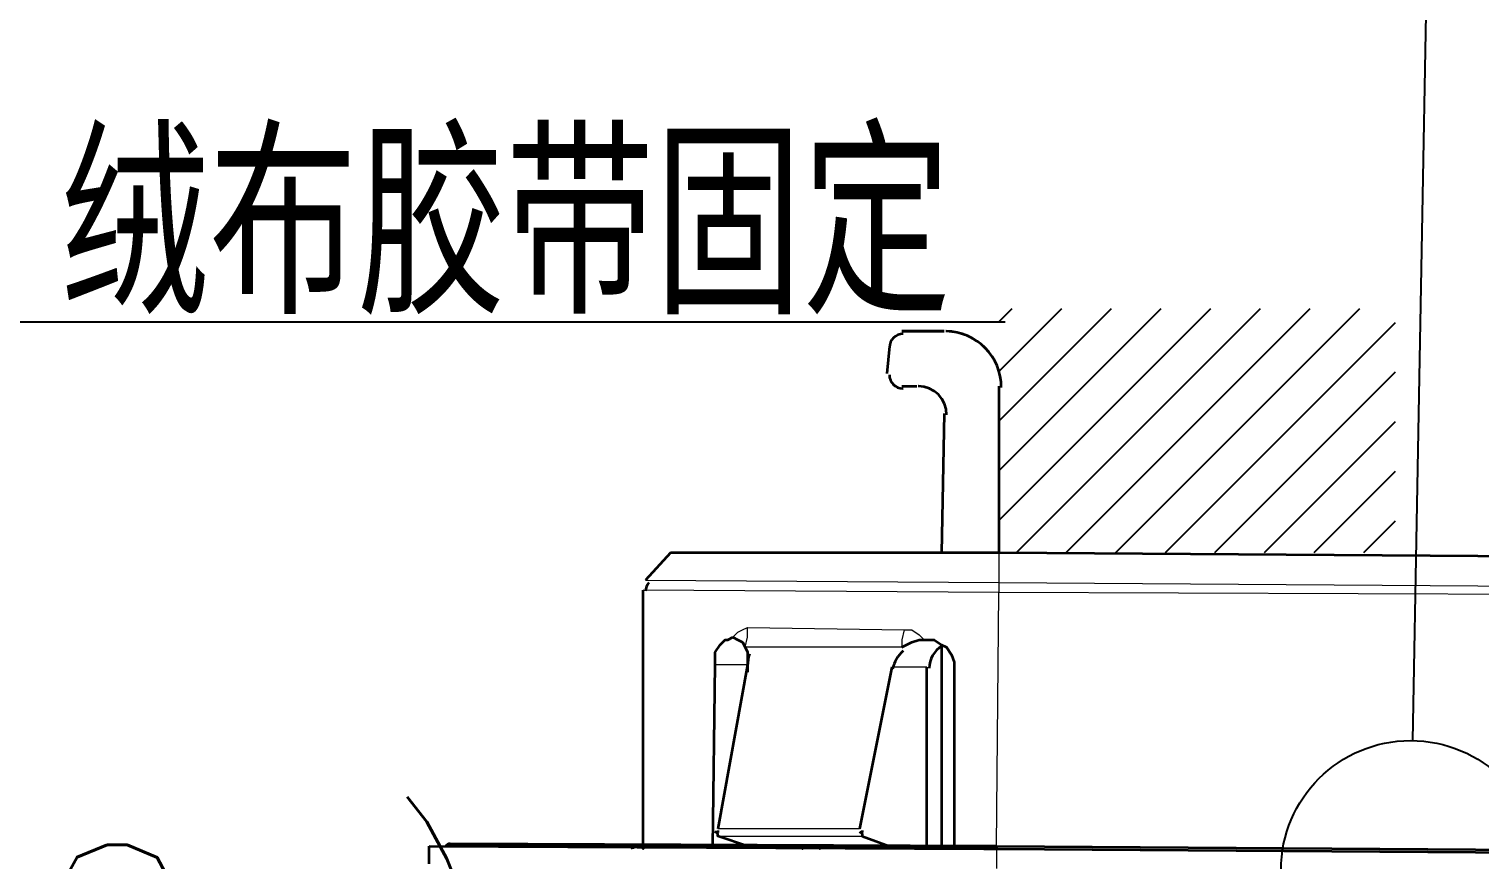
# Model space of a CAD drawing. Header units: inches. Extents: x 47316 to 59086, y 3141 to 11743.
# Drawn here: x 50967.6 to 50995.61, y 4951.29 to 4967.32 of the extents above; entities that cross this region are included whole.
import ezdxf

# ---------------------------------------------------------------- set-up
doc = ezdxf.new("R2010")
doc.units = ezdxf.units.IN
doc.header["$MEASUREMENT"] = 0
doc.layers.add('_BLACK_HOLE', color=7, linetype='Continuous')
doc.layers.add('图层 1', color=7, linetype='Continuous')
doc.styles.get("Standard").update_dxf_attribs({"font": ''})
doc.styles.get('Standard').set_extended_font_data('SimSun')
doc.linetypes.add('_VH_OTCON', pattern='A,0.0001,[7,VeSys.shx,S=0.1,R=0,X=0,Y=0],-0.4,[7,VeSys.shx,S=0.1,R=0,X=0,Y=0],-0.4,["X",Standard,S=1,R=0,X=-0.5,Y=-0.5],-0.0001,[7,VeSys.shx,S=0.1,R=0,X=0,Y=0],-0.4', length=1.2002)
doc.linetypes.add('_VH_SPACE_TAPE', pattern='A,0.0001,[17,VeSys.shx,S=0.1,R=0,X=0,Y=0],-0.4,[17,VeSys.shx,S=0.1,R=0,X=0,Y=0],-0.4,[17,VeSys.shx,S=0.1,R=0,X=0,Y=0],-0.4,[18,VeSys.shx,S=0.1,R=0,X=0,Y=0],-0.5,[18,VeSys.shx,S=0.1,R=180,X=0.1,Y=0],-0.1,[17,VeSys.shx,S=0.1,R=0,X=0,Y=0],-0.4,[17,VeSys.shx,S=0.1,R=0,X=0,Y=0],-0.4,[17,VeSys.shx,S=0.1,R=0,X=0,Y=0],-0.4', length=3.0001)

msp = doc.modelspace()

# ---------------------------------------------------------------- linework, layer by layer
at = {"color": 0, "lineweight": -3}
for p, q in [((50990.404, 4961.927), (50986.32, 4957.843)), ((50989.446, 4961.927), (50986.32, 4958.801)), ((50988.488, 4961.927), (50986.32, 4959.759)), ((50987.53, 4961.927), (50986.32, 4960.717)), ((50986.572, 4961.927), (50986.32, 4961.675)), ((50991.362, 4961.927), (50986.653, 4957.217)), ((50992.32, 4961.927), (50987.611, 4957.217)), ((50993.278, 4961.927), (50988.569, 4957.217)), ((50993.966, 4961.657), (50989.527, 4957.217)), ((50993.967, 4960.699), (50990.485, 4957.217)), ((50993.967, 4959.742), (50991.443, 4957.217)), ((50993.967, 4958.784), (50992.401, 4957.217)), ((50993.967, 4957.826), (50993.359, 4957.217))]:
    msp.add_line(p, q, dxfattribs=at)
at = {"lineweight": -2}
msp.add_line((50965.642, 4961.673), (50986.439, 4961.673), dxfattribs=at)
at = {"layer": '_BLACK_HOLE', "linetype": '_VH_OTCON', "lineweight": -3, "ltscale": 5}
msp.add_line((50994.312, 4953.594), (50995.579, 5022.511), dxfattribs=at)
at = {"layer": '_BLACK_HOLE', "linetype": 'Continuous', "lineweight": -3}
msp.add_circle((50994.266, 4951.094), 2.5, dxfattribs=at)
at = {"layer": '图层 1', "color": 7, "lineweight": 35}
for points in [[(50984.448, 4961.49), (50985.264, 4961.49)], [(50984.448, 4961.49), (50985.264, 4961.49)], [(50985.264, 4961.49), (50984.448, 4961.49)], [(50984.208, 4961.202), (50984.16, 4960.674)], [(50984.208, 4961.202), (50984.16, 4960.674)], [(50984.448, 4960.434), (50984.448, 4960.434)], [(50984.448, 4960.434), (50984.736, 4960.434)], [(50984.448, 4960.434), (50984.736, 4960.434)], [(50986.32, 4960.434), (50986.32, 4957.217)], [(50986.32, 4960.434), (50986.32, 4957.217)], [(50986.32, 4960.434), (50986.32, 4957.217)], [(50985.264, 4959.906), (50985.216, 4957.217)], [(50985.264, 4959.906), (50985.216, 4957.217)], [(50979.984, 4957.217), (50979.504, 4956.69)], [(51006.48, 4957.122), (51000.192, 4957.122), (50986.32, 4957.217), (50979.984, 4957.217)], [(50979.456, 4951.554), (50979.456, 4956.498)], [(50980.8, 4951.554), (50980.848, 4955.058), (50980.848, 4955.154), (50980.848, 4955.298), (50980.944, 4955.442), (50981.04, 4955.538), (50981.088, 4955.538), (50981.184, 4955.586)], [(50981.184, 4955.586), (50981.28, 4955.538), (50981.376, 4955.49), (50981.424, 4955.394), (50981.472, 4955.298), (50981.472, 4955.106), (50981.472, 4955.058)], [(50984.448, 4955.394), (50984.64, 4955.49), (50984.784, 4955.538), (50984.88, 4955.538)], [(50984.88, 4955.538), (50985.072, 4955.538), (50985.216, 4955.442), (50985.312, 4955.394), (50985.408, 4955.25), (50985.456, 4955.106), (50985.456, 4955.01), (50985.456, 4951.554)], [(50985.216, 4955.442), (50985.216, 4951.554)], [(50985.216, 4955.442), (50985.216, 4951.554)], [(50981.472, 4954.914), (50981.472, 4955.058), (50980.896, 4951.89)], [(50981.472, 4955.058), (50981.472, 4954.914)], [(50981.472, 4955.058), (50981.472, 4954.914)], [(50984.256, 4955.01), (50983.632, 4951.89)], [(50984.928, 4951.554), (50984.928, 4955.01)], [(50984.928, 4951.554), (50984.928, 4955.01)], [(50975.712, 4951.602), (50979.312, 4951.554)], [(50975.712, 4951.602), (50979.312, 4951.554)], [(50986.08, 4951.554), (50975.76, 4951.602)], [(50981.472, 4951.554), (50980.896, 4951.746), (50980.896, 4951.794), (50980.848, 4951.842)], [(50983.632, 4951.842), (50983.68, 4951.794), (50983.68, 4951.746), (50984.208, 4951.554)], [(50975.328, 4951.554), (50986.032, 4951.506), (50986.272, 4951.506), (51000.144, 4951.41), (51011.136, 4951.362)], [(50975.328, 4951.217), (50975.328, 4951.554)], [(50979.456, 4951.554), (50979.312, 4951.554), (50979.264, 4951.554), (50979.216, 4951.506)], [(50979.264, 4951.506), (50979.264, 4951.554), (50979.312, 4951.554), (50979.504, 4951.554)], [(50979.312, 4951.554), (50979.312, 4951.554), (50979.504, 4951.554), (50982.576, 4951.554), (50982.816, 4951.554), (50982.864, 4951.554), (50986.272, 4951.554), (51000.144, 4951.458), (51003.552, 4951.458), (51003.6, 4951.458), (51003.888, 4951.458), (51006.912, 4951.458), (51007.104, 4951.458), (51007.152, 4951.458), (51010.752, 4951.41)], [(50979.312, 4951.554), (50979.312, 4951.554)], [(50981.424, 4951.554), (50981.424, 4951.554)], [(50981.424, 4951.554), (50981.424, 4951.554)], [(50981.472, 4951.554), (50981.424, 4951.554)], [(50981.424, 4951.554), (50981.424, 4951.554)], [(50982.816, 4951.506), (50982.816, 4951.554), (50982.864, 4951.554)], [(50982.816, 4951.506), (50982.816, 4951.554)], [(50985.216, 4951.554), (50984.928, 4951.554)], [(50984.928, 4951.554), (50985.216, 4951.554)], [(50986.272, 4951.554), (50986.08, 4951.554)], [(50986.08, 4951.554), (50986.272, 4951.554), (50986.272, 4951.506)], [(50986.272, 4951.554), (51000.144, 4951.458), (51010.704, 4951.41)], [(50986.272, 4951.506), (50986.272, 4951.554), (51000.144, 4951.458), (51000.144, 4951.41)]]:
    msp.add_lwpolyline(points, dxfattribs=at)
at = {"layer": '图层 1', "color": 7, "lineweight": 13}
for points in [[(50986.32, 4957.217), (50986.32, 4956.642)], [(50979.504, 4956.69), (50986.32, 4956.642), (50986.32, 4956.45)], [(50986.32, 4956.642), (51000.192, 4956.546), (51000.192, 4956.402)], [(50986.272, 4951.554), (50986.32, 4956.45), (50979.456, 4956.498)], [(51000.144, 4951.458), (51000.192, 4956.402), (50986.32, 4956.45)], [(50981.184, 4955.586), (50981.28, 4955.682), (50981.376, 4955.73), (50981.472, 4955.778), (50984.496, 4955.73), (50984.64, 4955.73), (50984.784, 4955.634), (50984.88, 4955.538)], [(50984.496, 4955.73), (50984.448, 4955.538), (50984.448, 4955.394), (50981.424, 4955.394), (50981.472, 4955.586), (50981.472, 4955.778)], [(50981.472, 4955.058), (50980.848, 4955.058)], [(50984.928, 4955.01), (50984.256, 4955.01)], [(50983.632, 4951.89), (50980.896, 4951.89)], [(50980.896, 4951.746), (50983.68, 4951.746)], [(50986.272, 4951.506), (50986.272, 4951.122)]]:
    msp.add_lwpolyline(points, dxfattribs=at)
at = {"layer": '图层 1', "color": 7, "lineweight": 35}
for points in [[(50984.473, 4961.442), (50984.328, 4961.442), (50984.209, 4961.325), (50984.208, 4961.179)], [(50984.473, 4961.442), (50984.328, 4961.442), (50984.209, 4961.325), (50984.208, 4961.179)], [(50984.473, 4961.442), (50984.328, 4961.442), (50984.209, 4961.325), (50984.208, 4961.179)], [(50986.368, 4960.404), (50986.371, 4961.001), (50985.89, 4961.487), (50985.294, 4961.49)], [(50985.302, 4961.49), (50985.299, 4961.49), (50985.296, 4961.49), (50985.294, 4961.49)], [(50986.368, 4960.404), (50986.371, 4961.001), (50985.89, 4961.487), (50985.294, 4961.49)], [(50986.368, 4960.404), (50986.371, 4960.998), (50985.895, 4961.482), (50985.302, 4961.49)], [(50984.208, 4960.651), (50984.207, 4960.506), (50984.324, 4960.387), (50984.469, 4960.386)], [(50984.208, 4960.651), (50984.207, 4960.505), (50984.325, 4960.386), (50984.471, 4960.386)], [(50984.767, 4960.434), (50984.766, 4960.434), (50984.764, 4960.434), (50984.763, 4960.434)], [(50985.312, 4959.879), (50985.314, 4960.184), (50985.068, 4960.432), (50984.763, 4960.434)], [(50985.312, 4959.879), (50985.314, 4960.182), (50985.07, 4960.43), (50984.767, 4960.434)], [(50979.566, 4956.644), (50979.526, 4956.596), (50979.505, 4956.537), (50979.504, 4956.475)], [(50981.505, 4955.268), (50981.483, 4955.192), (50981.472, 4955.114), (50981.472, 4955.035)], [(50981.505, 4955.268), (50981.483, 4955.192), (50981.472, 4955.114), (50981.472, 4955.035)], [(50984.471, 4955.323), (50984.368, 4955.231), (50984.298, 4955.109), (50984.27, 4954.975)], [(50985.222, 4955.419), (50985.071, 4955.328), (50984.977, 4955.165), (50984.976, 4954.989)], [(50980.9, 4951.858), (50980.897, 4951.845), (50980.896, 4951.832), (50980.896, 4951.818)], [(50983.684, 4951.858), (50983.681, 4951.845), (50983.68, 4951.832), (50983.68, 4951.819)], [(50975.737, 4951.602), (50975.694, 4951.602), (50975.654, 4951.579), (50975.632, 4951.542)]]:
    msp.add_open_spline(points, degree=3, dxfattribs=at)
for points, knots in [([(50979.264, 4951.506), (50979.264, 4951.506), (50979.264, 4951.554), (50979.264, 4951.554), (50979.264, 4951.554), (50979.312, 4951.554), (50979.312, 4951.554), (50979.312, 4951.554), (50979.264, 4951.554), (50979.264, 4951.554), (50979.264, 4951.554), (50979.216, 4951.506), (50979.216, 4951.506)], [0, 0, 0, 0, 1, 1, 1, 2, 2, 2, 3, 3, 3, 4, 4, 4, 4]), ([(50979.504, 4951.554), (50979.504, 4951.554), (50979.456, 4951.554), (50979.456, 4951.554), (50979.456, 4951.554), (50979.456, 4951.506), (50979.456, 4951.506), (50979.456, 4951.506), (50979.456, 4951.554), (50979.456, 4951.554), (50979.456, 4951.554), (50979.504, 4951.554), (50979.504, 4951.554), (50979.504, 4951.554), (50982.576, 4951.554), (50982.576, 4951.554)], [0, 0, 0, 0, 1, 1, 1, 2, 2, 2, 3, 3, 3, 4, 4, 4, 5, 5, 5, 5]), ([(50982.576, 4951.554), (50982.576, 4951.554), (50982.528, 4951.554), (50982.528, 4951.554), (50982.528, 4951.554), (50982.528, 4951.506), (50982.528, 4951.506), (50982.528, 4951.506), (50982.528, 4951.554), (50982.528, 4951.554), (50982.528, 4951.554), (50982.576, 4951.554), (50982.576, 4951.554), (50982.576, 4951.554), (50982.816, 4951.554), (50982.816, 4951.554)], [0, 0, 0, 0, 1, 1, 1, 2, 2, 2, 3, 3, 3, 4, 4, 4, 5, 5, 5, 5]), ([(50982.864, 4951.554), (50982.864, 4951.554), (50982.864, 4951.506), (50982.864, 4951.506), (50982.864, 4951.506), (50982.864, 4951.554), (50982.864, 4951.554), (50982.864, 4951.554), (50986.08, 4951.554), (50986.08, 4951.554)], [0, 0, 0, 0, 1, 1, 1, 2, 2, 2, 3, 3, 3, 3])]:
    msp.add_open_spline(points, degree=3, knots=knots, dxfattribs=at)

# ---------------------------------------------------------------- texts
at = {"lineweight": -3, "width": 0.7}
msp.add_text('绒布胶带固定', height=3, dxfattribs=at).set_placement((50968.211, 4962.156))
at = {"layer": '_BLACK_HOLE', "color": 7, "linetype": '_VH_SPACE_TAPE', "lineweight": 18, "ltscale": 5, "insert": (50953.875, 4951.653), "char_height": 5, "width": 27.85714, "attachment_point": 1, "rotation": 359.7301}
msp.add_mtext('\\Fromans.shx;\\W0.9000000000;\\T1.0000000000;\\o\\l( 100 )', dxfattribs=at)

doc.saveas('drawing.dxf')
